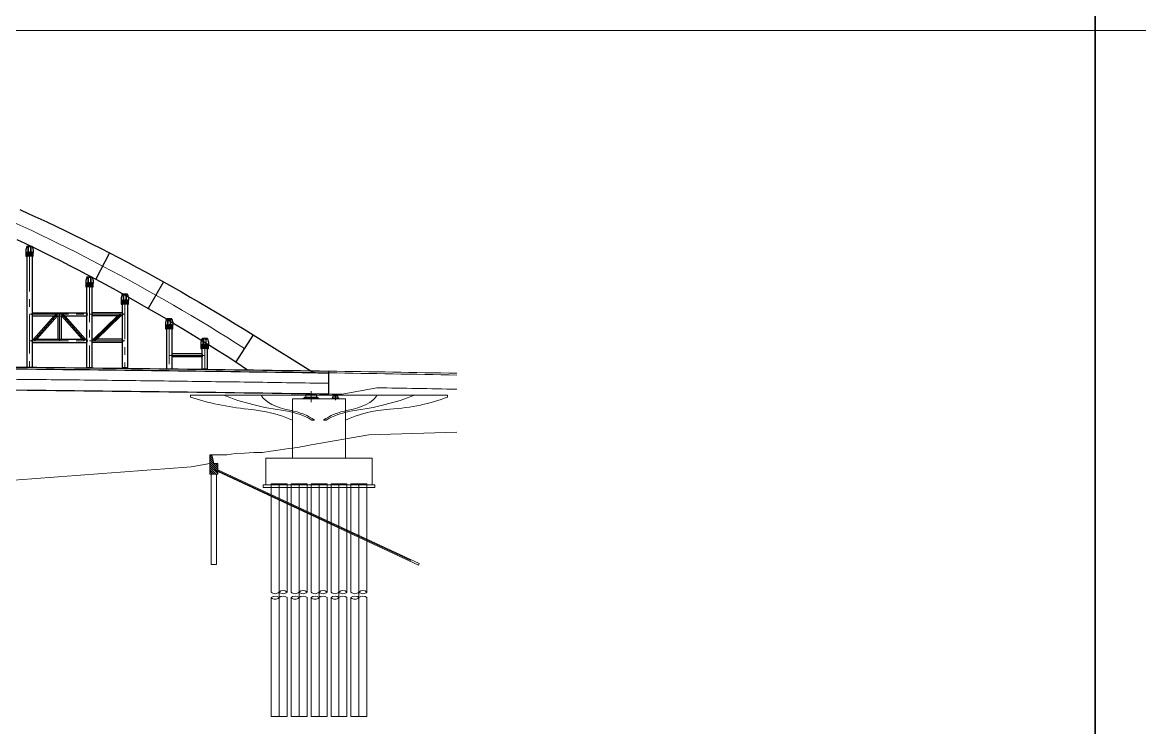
# Model space of a CAD drawing. Extents: x 1767995 to 4174245, y 542814 to 862564.
# Drawn here: x 3572031 to 3698013, y 624021 to 703599 of the extents above; entities that cross this region are included whole.
import ezdxf

# ---------------------------------------------------------------- set-up
doc = ezdxf.new("R2010")
doc.units = 0
doc.header["$LTSCALE"] = 3500
for name, pattern in [('CENTER', [2, 1.25, -0.25, 0.25, -0.25]), ('DASHED', [0.75, 0.5, -0.25]), ('DIVIDE', [1.25, 0.5, -0.25, 0, -0.25, 0, -0.25])]:
    doc.linetypes.add(name, pattern=pattern)
doc.layers.get('Defpoints').update_dxf_attribs({"color": 8})
for name, color, linetype, lineweight in [('1粗实线', 1, 'Continuous', 30), ('3中心线', 6, 'CENTER', 18), ('4虚线', 2, 'DASHED', 18), ('5文本', 7, 'Continuous', 15), ('6标注线', 7, 'Continuous', 13), ('7边界线', 75, 'DIVIDE', 13), ('文字', 7, 'Continuous', 15), ('标注', 3, 'Continuous', 18), ('桥 构造粗实', 1, 'Continuous', 30), ('细实线', 7, 'Continuous', 15)]:
    doc.layers.add(name, color=color, linetype=linetype, lineweight=lineweight)

# ---------------------------------------------------------------- blocks, each defined once
blk = doc.blocks.new('gdfgdfg')
at = {"layer": '细实线'}
h = blk.add_hatch(dxfattribs=at)
h.set_pattern_fill('ANSI31', color=256, scale=0.05, style=0)
h.set_pattern_definition([(135, (360864.5, 28418.14), (112.253, 112.253), [])])
h.paths.add_polyline_path([(360864, 29668), (361114, 29668), (361314, 28818), (361764, 28818), (361764, 27998), (360864, 28418)])
h.paths.add_polyline_path([(360864, 28418), (361764, 27998), (361764, 27618), (360864, 27618)])
for p, q in [((371677, 36289), (371677, 36555)), ((371677, 36289), (371677, 36555)), ((371677, 36289), (371677, 36555)), ((371677, 36289), (371677, 36555)), ((371677, 36289), (371677, 36555)), ((371677, 36289), (371677, 36555)), ((371677, 36289), (371677, 36555)), ((371677, 36289), (371677, 36555)), ((371677, 36555), (372886, 36555)), ((372282, 36979), (372282, 35745)), ((372886, 36289), (372886, 36555)), ((372886, 36289), (372886, 36555)), ((372886, 36289), (372886, 36555)), ((372886, 36289), (372886, 36555)), ((372886, 36289), (372886, 36555)), ((372886, 36289), (372886, 36555)), ((375781, 36631), (379681, 37348)), ((387682, 36507), (358681, 36507)), ((358681, 36507), (358681, 36307)), ((370181, 36086), (376181, 36086)), ((370181, 36086), (370181, 33698)), ((371406, 36198), (373156, 36198)), ((371406, 36198), (373156, 36198)), ((371406, 36198), (373156, 36198)), ((371406, 36198), (373156, 36198)), ((371406, 36198), (371406, 36086)), ((371531, 36289), (373032, 36289)), ((371531, 36289), (373032, 36289)), ((371531, 36289), (373032, 36289)), ((371531, 36289), (373032, 36289)), ((371531, 36289), (371531, 36198)), ((371531, 36198), (373032, 36198)), ((371531, 36198), (373032, 36198)), ((371531, 36198), (373032, 36198)), ((371531, 36198), (373032, 36198)), ((372282, 36506), (372282, 36086)), ((373032, 36198), (373032, 36289)), ((373032, 36198), (373032, 36289)), ((373032, 36198), (373032, 36289)), ((373032, 36198), (373032, 36289)), ((373156, 36086), (373156, 36198)), ((373156, 36086), (373156, 36198)), ((373156, 36086), (373156, 36198)), ((373156, 36086), (373156, 36198)), ((374645, 36228), (375418, 36228)), ((374645, 36228), (375418, 36228)), ((374645, 36228), (375418, 36228)), ((374645, 36228), (375418, 36228)), ((374645, 36228), (374645, 36086)), ((374645, 36086), (375418, 36086)), ((374645, 36086), (375418, 36086)), ((374645, 36086), (375418, 36086)), ((374645, 36086), (375418, 36086)), ((374750, 36396), (375313, 36396)), ((374750, 36396), (374750, 36228)), ((375031, 36507), (375031, 35942)), ((375313, 36228), (375313, 36396)), ((375313, 36228), (375313, 36396)), ((375313, 36228), (375313, 36396)), ((375313, 36228), (375313, 36396)), ((375313, 36228), (375313, 36396)), ((375313, 36228), (375313, 36396)), ((375418, 36228), (375418, 36086)), ((376181, 33698), (376181, 36086)), ((387682, 36507), (387682, 36307)), ((370181, 29418), (370181, 33698)), ((372681, 33698), (372381, 33698)), ((373681, 33698), (373981, 33698)), ((376181, 29418), (376181, 33698)), ((372282, 30921), (378782, 32036)), ((378782, 32036), (388735, 32354)), ((367759, 30192), (368782, 30365)), ((368782, 30365), (369790, 30490)), ((369790, 30490), (370768, 30618)), ((370768, 30618), (371735, 30785)), ((371735, 30785), (372282, 30921)), ((360864, 28818), (360864, 29768)), ((360864, 29768), (361782, 29768)), ((360864, 29668), (361114, 29668)), ((360864, 29668), (360864, 27618)), ((361314, 28818), (361114, 29668)), ((361782, 29768), (362782, 29768)), ((362782, 29768), (363775, 29930)), ((363775, 29930), (364771, 29976)), ((364771, 29976), (365828, 30031)), ((365828, 30031), (366804, 30068)), ((366804, 30068), (367759, 30192)), ((367182, 29418), (379182, 29418)), ((367182, 26418), (367182, 29418)), ((367182, 29418), (379182, 29418)), ((367182, 26418), (367182, 29418)), ((369932, 29418), (376432, 29418)), ((369932, 29418), (376432, 29418)), ((379182, 26418), (379182, 29418)), ((348782, 27690), (349782, 27762)), ((349782, 27762), (350782, 27835)), ((350782, 27835), (351782, 27908)), ((351782, 27908), (352782, 27980)), ((352782, 27980), (353782, 28053)), ((353782, 28053), (354782, 28126)), ((354782, 28126), (355782, 28199)), ((355782, 28199), (356782, 28271)), ((356782, 28271), (357782, 28344)), ((357782, 28344), (358782, 28417)), ((358782, 28417), (360864, 28818)), ((361764, 28818), (361314, 28818)), ((361764, 27618), (361764, 28818)), ((361764, 28109), (384464, 17524)), ((361764, 27998), (383516, 17856)), ((361764, 27888), (384380, 17342)), ((338782, 26929), (339782, 27001)), ((339782, 27001), (340782, 27080)), ((340782, 27080), (341782, 27159)), ((341782, 27159), (342782, 27238)), ((342782, 27238), (343782, 27317)), ((343782, 27317), (344782, 27395)), ((344782, 27395), (345782, 27472)), ((345782, 27472), (346782, 27544)), ((346782, 27544), (347782, 27617)), ((347782, 27617), (348782, 27690)), ((360864, 27618), (361764, 27618)), ((361014, 27618), (361014, 17418)), ((361614, 27618), (361614, 17418)), ((369582, 26518), (367782, 26518)), ((367782, 26118), (367782, 26518)), ((369582, 26518), (367782, 26518)), ((367782, 26118), (367782, 26518)), ((368682, 274), (368682, 26518)), ((369582, 26118), (369582, 26518)), ((369582, 26118), (369582, 26518)), ((371832, 26518), (370032, 26518)), ((370032, 26118), (370032, 26518)), ((371832, 26518), (370032, 26518)), ((370032, 26118), (370032, 26518)), ((370932, 274), (370932, 26518)), ((371832, 26118), (371832, 26518)), ((371832, 26118), (371832, 26518)), ((374082, 26518), (372282, 26518)), ((372282, 26118), (372282, 26518)), ((374082, 26518), (372282, 26518)), ((372282, 26118), (372282, 26518)), ((373182, 274), (373182, 26518)), ((374082, 26118), (374082, 26518)), ((374082, 26118), (374082, 26518)), ((376332, 26518), (374532, 26518)), ((374532, 26118), (374532, 26518)), ((376332, 26518), (374532, 26518)), ((374532, 26118), (374532, 26518)), ((375432, 274), (375432, 26518)), ((376332, 26118), (376332, 26518)), ((376332, 26118), (376332, 26518)), ((378582, 26518), (376782, 26518)), ((376782, 26118), (376782, 26518)), ((378582, 26518), (376782, 26518)), ((376782, 26118), (376782, 26518)), ((377682, 274), (377682, 26518)), ((378582, 26118), (378582, 26518)), ((378582, 26118), (378582, 26518)), ((366882, 26418), (379482, 26418)), ((366882, 26418), (366882, 26118)), ((366882, 26418), (379482, 26418)), ((366882, 26418), (366882, 26118)), ((366882, 26118), (379482, 26118)), ((366882, 26118), (379482, 26118)), ((367782, 26118), (367782, 14305)), ((367782, 26118), (367782, 14305)), ((369582, 26118), (369582, 14305)), ((369582, 26118), (369582, 14305)), ((370032, 26118), (370032, 14305)), ((370032, 26118), (370032, 14305)), ((371832, 26118), (371832, 14305)), ((371832, 26118), (371832, 14305)), ((372282, 26118), (372282, 14305)), ((372282, 26118), (372282, 14305)), ((374082, 26118), (374082, 14305)), ((374082, 26118), (374082, 14305)), ((374532, 26118), (374532, 14305)), ((374532, 26118), (374532, 14305)), ((376332, 26118), (376332, 14305)), ((376332, 26118), (376332, 14305)), ((376782, 26118), (376782, 14305)), ((376782, 26118), (376782, 14305)), ((378582, 26118), (378582, 14305)), ((378582, 26118), (378582, 14305)), ((379482, 26118), (379482, 26418)), ((361614, 17418), (361014, 17418)), ((384464, 17524), (384380, 17342)), ((367782, 13672), (367782, 274)), ((367782, 13672), (367782, 274)), ((369582, 13672), (369582, 274)), ((369582, 13672), (369582, 274)), ((370032, 13672), (370032, 274)), ((370032, 13672), (370032, 274)), ((371832, 13672), (371832, 274)), ((371832, 13672), (371832, 274)), ((372282, 13672), (372282, 274)), ((372282, 13672), (372282, 274)), ((374082, 13672), (374082, 274)), ((374082, 13672), (374082, 274)), ((374532, 13672), (374532, 274)), ((374532, 13672), (374532, 274)), ((376332, 13672), (376332, 274)), ((376332, 13672), (376332, 274)), ((376782, 13672), (376782, 274)), ((376782, 13672), (376782, 274)), ((378582, 13672), (378582, 274)), ((378582, 13672), (378582, 274)), ((369582, 274), (367782, 274)), ((369582, 274), (367782, 274)), ((371832, 274), (370032, 274)), ((371832, 274), (370032, 274)), ((374082, 274), (372282, 274)), ((374082, 274), (372282, 274)), ((376332, 274), (374532, 274)), ((376332, 274), (374532, 274)), ((378582, 274), (376782, 274)), ((378582, 274), (376782, 274))]:
    blk.add_line(p, q, dxfattribs=at)
for centre, radius, start, end in [((280310, -5960029), 6000000, 88.9645624, 89.1026041), ((280310, -5960229), 6000000, 88.9645624, 89.1026041), ((280310, -5962609), 6000000, 89.0882783, 89.1026041), ((280310, -5961829), 6000000, 88.9645624, 89.0510312), ((368232, 14755), 636, 225, 315), ((368232, 13222), 636, 45, 135), ((369132, 13855), 636, 45, 135), ((369132, 14755), 636, 225, 315), ((369132, 13222), 636, 45, 135), ((370482, 14755), 636, 225, 315), ((370482, 13222), 636, 45, 135), ((371382, 13855), 636, 45, 135), ((371382, 14755), 636, 225, 315), ((371382, 13222), 636, 45, 135), ((372732, 14755), 636, 225, 315), ((372732, 13222), 636, 45, 135), ((373632, 13855), 636, 45, 135), ((373632, 14755), 636, 225, 315), ((373632, 13222), 636, 45, 135), ((374982, 14755), 636, 225, 315), ((374982, 13222), 636, 45, 135), ((375882, 13855), 636, 45, 135), ((375882, 14755), 636, 225, 315), ((375882, 13222), 636, 45, 135), ((377232, 14755), 636, 225, 315), ((377232, 13222), 636, 45, 135), ((378132, 13855), 636, 45, 135), ((378132, 14755), 636, 225, 315), ((378132, 13222), 636, 45, 135), ((368232, 14122), 636, 225, 315), ((370482, 14122), 636, 225, 315), ((372732, 14122), 636, 225, 315), ((374982, 14122), 636, 225, 315), ((377232, 14122), 636, 225, 315)]:
    blk.add_arc(centre, radius, start, end, dxfattribs=at)
at = {"layer": '细实线', "extrusion": (0, 0, -1)}
for centre, major_axis, start_param, end_param in [((368545, 43534), (17500, 0), 1.7642209, 2.1695934), ((374138, 43802), (18704, 0), 1.8265835, 2.2468411), ((371528, 37240), (-5100, 0), -1.2471142, -0.2916899), ((374835, 37240), (5100, 0), 0.2916899, 1.2471142), ((372225, 43802), (18704, 0), 0.8947516, 1.3150091), ((379603, 41399), (13000, 0), 0.9002719, 1.4490991), ((363155, 29796), (10500, 0), -1.3765959, -0.8377016), ((367324, 31713), (-6429, 0), 1.900542, 2.4760961), ((367623, 31996), (-6096, 0), 1.9545984, 2.5494192), ((378740, 31996), (6096, 0), 3.7337661, 4.3285869), ((379039, 31713), (-6429, 0), 0.6654966, 1.2410507), ((382507, 30497), (-9000, 0), 0.7913614, 1.4229361)]:
    blk.add_ellipse(centre, major_axis=major_axis, ratio=0.5, start_param=start_param, end_param=end_param, dxfattribs=at)
blk = doc.blocks.new('werwerer')
at = {"layer": '1粗实线', "elevation": 0}
for points in [[(193795, 41794, 0.4643159), (193777, 41816), (193651, 41816), (193531, 41444), (193531, 41144), (193651, 41144), (193651, 41164), (193777, 41164, 0.4643159), (193795, 41186)], [(193951, 41144), (193651, 41144), (193651, 41164), (193777, 41164, 0.4142136), (193795, 41182), (193795, 41798, 0.4142136), (193777, 41816), (193651, 41816), (193651, 41836), (193951, 41836), (193951, 41816), (193826, 41816, 0.4142136), (193808, 41798), (193808, 41182, 0.4142136), (193826, 41164), (193951, 41164)], [(193951, 41144), (194251, 41144), (194251, 41164), (194126, 41164, -0.4142136), (194108, 41182), (194108, 41798, -0.4142136), (194126, 41816), (194251, 41816), (194251, 41836), (193951, 41836), (193951, 41816), (194077, 41816, -0.4142136), (194095, 41798), (194095, 41182, -0.4142136), (194077, 41164), (193951, 41164)], [(194108, 41794, -0.4643159), (194126, 41816), (194251, 41816), (194371, 41444), (194371, 41144), (194251, 41144), (194251, 41164), (194126, 41164, -0.4643159), (194108, 41186)]]:
    blk.add_lwpolyline(points, format="xyb", close=True, dxfattribs=at)
blk.add_lwpolyline([(193701, 41846), (194201, 41846), (194201, 41836), (193701, 41836)], close=True, dxfattribs=at)
blk = doc.blocks.new('tertert')
at = {"layer": '1粗实线'}
for p, q in [((203266, 43306, 0), (206636, 43306, 0)), ((203266, 42955, 0), (206636, 42955, 0)), ((203401, 42955, 0), (206112, 40306, 0)), ((203791, 42955, 0), (206502, 40306, 0)), ((203266, 40306, 0), (206636, 40306, 0)), ((203266, 39955, 0), (206636, 39955, 0))]:
    blk.add_line(p, q, dxfattribs=at)
at = {"layer": '1粗实线', "elevation": 0}
for points in [[(203266, 43306), (203266, 43306), (203266, 43305), (203266, 43305), (203265, 43304), (203265, 43303), (203264, 43301), (203263, 43299), (203262, 43297), (203261, 43295), (203260, 43293), (203259, 43290), (203257, 43287), (203256, 43284), (203255, 43280), (203253, 43276), (203251, 43272), (203250, 43268), (203248, 43264), (203246, 43259), (203244, 43255), (203243, 43250), (203241, 43244), (203239, 43239), (203237, 43234), (203236, 43228), (203234, 43222), (203232, 43216), (203231, 43210), (203229, 43204), (203228, 43198), (203227, 43191), (203225, 43185), (203224, 43178), (203223, 43171), (203223, 43165), (203222, 43158), (203221, 43151), (203221, 43144), (203221, 43137), (203221, 43130), (203221, 43124), (203221, 43117), (203221, 43110), (203222, 43103), (203223, 43096), (203223, 43089), (203224, 43083), (203225, 43076), (203227, 43070), (203228, 43063), (203229, 43057), (203231, 43051), (203232, 43045), (203234, 43039), (203236, 43033), (203237, 43027), (203239, 43022), (203241, 43016), (203243, 43011), (203244, 43006), (203246, 43002), (203248, 42997), (203250, 42993), (203251, 42988), (203253, 42984), (203255, 42981), (203256, 42977), (203257, 42974), (203259, 42971), (203260, 42968), (203261, 42966), (203262, 42964), (203263, 42962), (203264, 42960), (203265, 42958), (203265, 42957), (203266, 42956), (203266, 42955), (203266, 42955), (203266, 42955)], [(206636, 43306), (206636, 43306), (206637, 43305), (206637, 43305), (206637, 43304), (206638, 43303), (206639, 43301), (206640, 43299), (206641, 43297), (206642, 43295), (206643, 43293), (206644, 43290), (206645, 43287), (206647, 43284), (206648, 43280), (206650, 43276), (206652, 43272), (206653, 43268), (206655, 43264), (206657, 43259), (206658, 43255), (206660, 43250), (206662, 43244), (206664, 43239), (206666, 43234), (206667, 43228), (206669, 43222), (206671, 43216), (206672, 43210), (206674, 43204), (206675, 43198), (206676, 43191), (206677, 43185), (206679, 43178), (206679, 43171), (206680, 43165), (206681, 43158), (206681, 43151), (206682, 43144), (206682, 43137), (206682, 43130), (206682, 43124), (206682, 43117), (206681, 43110), (206681, 43103), (206680, 43096), (206679, 43089), (206679, 43083), (206677, 43076), (206676, 43070), (206675, 43063), (206674, 43057), (206672, 43051), (206671, 43045), (206669, 43039), (206667, 43033), (206666, 43027), (206664, 43022), (206662, 43016), (206660, 43011), (206658, 43006), (206657, 43002), (206655, 42997), (206653, 42993), (206652, 42988), (206650, 42984), (206648, 42981), (206647, 42977), (206645, 42974), (206644, 42971), (206643, 42968), (206642, 42966), (206641, 42964), (206640, 42962), (206639, 42960), (206638, 42958), (206637, 42957), (206637, 42956), (206637, 42955), (206636, 42955), (206636, 42955)], [(203266, 40306), (203266, 40306), (203266, 40305), (203266, 40305), (203265, 40304), (203265, 40303), (203264, 40301), (203263, 40299), (203262, 40297), (203261, 40295), (203260, 40293), (203259, 40290), (203257, 40287), (203256, 40284), (203255, 40280), (203253, 40276), (203251, 40272), (203250, 40268), (203248, 40264), (203246, 40259), (203244, 40255), (203243, 40250), (203241, 40244), (203239, 40239), (203237, 40234), (203236, 40228), (203234, 40222), (203232, 40216), (203231, 40210), (203229, 40204), (203228, 40198), (203227, 40191), (203225, 40185), (203224, 40178), (203223, 40171), (203223, 40165), (203222, 40158), (203221, 40151), (203221, 40144), (203221, 40137), (203221, 40130), (203221, 40124), (203221, 40117), (203221, 40110), (203222, 40103), (203223, 40096), (203223, 40089), (203224, 40083), (203225, 40076), (203227, 40070), (203228, 40063), (203229, 40057), (203231, 40051), (203232, 40045), (203234, 40039), (203236, 40033), (203237, 40027), (203239, 40022), (203241, 40016), (203243, 40011), (203244, 40006), (203246, 40002), (203248, 39997), (203250, 39993), (203251, 39988), (203253, 39984), (203255, 39981), (203256, 39977), (203257, 39974), (203259, 39971), (203260, 39968), (203261, 39966), (203262, 39964), (203263, 39962), (203264, 39960), (203265, 39958), (203265, 39957), (203266, 39956), (203266, 39955), (203266, 39955), (203266, 39955)], [(206636, 40306), (206636, 40306), (206637, 40305), (206637, 40305), (206637, 40304), (206638, 40303), (206639, 40301), (206640, 40299), (206641, 40297), (206642, 40295), (206643, 40293), (206644, 40290), (206645, 40287), (206647, 40284), (206648, 40280), (206650, 40276), (206652, 40272), (206653, 40268), (206655, 40264), (206657, 40259), (206658, 40255), (206660, 40250), (206662, 40244), (206664, 40239), (206666, 40234), (206667, 40228), (206669, 40222), (206671, 40216), (206672, 40210), (206674, 40204), (206675, 40198), (206676, 40191), (206677, 40185), (206679, 40178), (206679, 40171), (206680, 40165), (206681, 40158), (206681, 40151), (206682, 40144), (206682, 40137), (206682, 40130), (206682, 40124), (206682, 40117), (206681, 40110), (206681, 40103), (206680, 40096), (206679, 40089), (206679, 40083), (206677, 40076), (206676, 40070), (206675, 40063), (206674, 40057), (206672, 40051), (206671, 40045), (206669, 40039), (206667, 40033), (206666, 40027), (206664, 40022), (206662, 40016), (206660, 40011), (206658, 40006), (206657, 40002), (206655, 39997), (206653, 39993), (206652, 39988), (206650, 39984), (206648, 39981), (206647, 39977), (206645, 39974), (206644, 39971), (206643, 39968), (206642, 39966), (206641, 39964), (206640, 39962), (206639, 39960), (206638, 39958), (206637, 39957), (206637, 39956), (206637, 39955), (206636, 39955), (206636, 39955)]]:
    blk.add_lwpolyline(points, dxfattribs=at)
at = {"layer": '1粗实线'}
for points in [[(203791, 42955), (203791, 42955), (203790, 42955), (203789, 42956), (203788, 42956), (203785, 42957), (203783, 42958), (203780, 42959), (203776, 42960), (203773, 42961), (203768, 42963), (203764, 42964), (203758, 42966), (203753, 42968), (203747, 42970), (203741, 42972), (203734, 42974), (203727, 42977), (203720, 42979), (203712, 42981), (203705, 42984), (203696, 42986), (203688, 42989), (203680, 42991), (203671, 42994), (203662, 42997), (203653, 42999), (203644, 43002), (203635, 43004), (203625, 43006), (203616, 43008), (203607, 43010), (203598, 43012), (203589, 43014), (203580, 43016), (203571, 43017), (203562, 43018), (203553, 43019), (203545, 43020), (203537, 43020), (203529, 43020), (203522, 43020), (203515, 43020), (203508, 43019), (203501, 43018), (203494, 43017), (203488, 43016), (203482, 43014), (203477, 43012), (203472, 43010), (203467, 43008), (203462, 43006), (203457, 43004), (203453, 43002), (203449, 42999), (203445, 42997), (203441, 42994), (203438, 42991), (203434, 42989), (203431, 42986), (203428, 42984), (203426, 42981), (203423, 42979), (203420, 42977), (203418, 42974), (203416, 42972), (203414, 42970), (203412, 42968), (203410, 42966), (203409, 42964), (203407, 42963), (203406, 42961), (203405, 42960), (203404, 42959), (203403, 42958), (203402, 42957), (203402, 42956), (203401, 42956), (203401, 42955), (203401, 42955), (203401, 42955)], [(206112, 40306), (206112, 40306), (206112, 40306), (206114, 40305), (206115, 40305), (206117, 40304), (206120, 40303), (206123, 40302), (206126, 40301), (206130, 40299), (206135, 40298), (206139, 40296), (206144, 40295), (206150, 40293), (206156, 40291), (206162, 40289), (206169, 40287), (206176, 40284), (206183, 40282), (206190, 40279), (206198, 40277), (206206, 40274), (206215, 40272), (206223, 40269), (206232, 40267), (206241, 40264), (206250, 40262), (206259, 40259), (206268, 40257), (206278, 40255), (206287, 40252), (206296, 40250), (206305, 40249), (206314, 40247), (206323, 40245), (206332, 40244), (206341, 40243), (206349, 40242), (206358, 40241), (206366, 40241), (206374, 40241), (206381, 40241), (206388, 40241), (206395, 40242), (206402, 40243), (206408, 40244), (206415, 40245), (206420, 40247), (206426, 40249), (206431, 40250), (206436, 40252), (206441, 40255), (206446, 40257), (206450, 40259), (206454, 40262), (206458, 40264), (206462, 40267), (206465, 40269), (206468, 40272), (206472, 40274), (206475, 40277), (206477, 40279), (206480, 40282), (206482, 40284), (206485, 40287), (206487, 40289), (206489, 40291), (206491, 40293), (206492, 40295), (206494, 40296), (206495, 40298), (206497, 40299), (206498, 40301), (206499, 40302), (206500, 40303), (206500, 40304), (206501, 40305), (206502, 40305), (206502, 40306), (206502, 40306), (206502, 40306)]]:
    blk.add_lwpolyline(points, dxfattribs=at)
at = {"layer": '3中心线'}
for p, q in [((202951, 43130, 0), (206951, 43130, 0)), ((203416, 43130, 0), (206486, 40130, 0)), ((202951, 40130, 0), (206951, 40130, 0))]:
    blk.add_line(p, q, dxfattribs=at)
blk = doc.blocks.new('ertretert')
at = {"layer": '1粗实线'}
for p, q in [((213386, 43306, 0), (207266, 43306, 0)), ((213386, 42955, 0), (207266, 42955, 0)), ((209738, 42955, 0), (207390, 40306, 0)), ((210103, 42955, 0), (207754, 40306, 0)), ((210151, 42955, 0), (210151, 40306, 0)), ((210502, 42955, 0), (210502, 40306, 0)), ((210550, 42955, 0), (212898, 40306, 0)), ((210914, 42955, 0), (213263, 40306, 0)), ((213386, 40306, 0), (207266, 40306, 0)), ((213386, 39955, 0), (207266, 39955, 0))]:
    blk.add_line(p, q, dxfattribs=at)
at = {"layer": '1粗实线', "elevation": 0}
for points in [[(207266, 43306), (207266, 43306), (207266, 43305), (207266, 43305), (207265, 43304), (207265, 43303), (207264, 43301), (207263, 43299), (207262, 43297), (207261, 43295), (207260, 43293), (207259, 43290), (207257, 43287), (207256, 43284), (207255, 43280), (207253, 43276), (207251, 43272), (207250, 43268), (207248, 43264), (207246, 43259), (207244, 43255), (207243, 43250), (207241, 43244), (207239, 43239), (207237, 43234), (207236, 43228), (207234, 43222), (207232, 43216), (207231, 43210), (207229, 43204), (207228, 43198), (207227, 43191), (207225, 43185), (207224, 43178), (207223, 43171), (207223, 43165), (207222, 43158), (207221, 43151), (207221, 43144), (207221, 43137), (207221, 43130), (207221, 43124), (207221, 43117), (207221, 43110), (207222, 43103), (207223, 43096), (207223, 43089), (207224, 43083), (207225, 43076), (207227, 43070), (207228, 43063), (207229, 43057), (207231, 43051), (207232, 43045), (207234, 43039), (207236, 43033), (207237, 43027), (207239, 43022), (207241, 43016), (207243, 43011), (207244, 43006), (207246, 43002), (207248, 42997), (207250, 42993), (207251, 42988), (207253, 42984), (207255, 42981), (207256, 42977), (207257, 42974), (207259, 42971), (207260, 42968), (207261, 42966), (207262, 42964), (207263, 42962), (207264, 42960), (207265, 42958), (207265, 42957), (207266, 42956), (207266, 42955), (207266, 42955), (207266, 42955)], [(213386, 43306), (213386, 43306), (213387, 43305), (213387, 43305), (213387, 43304), (213388, 43303), (213389, 43301), (213390, 43299), (213391, 43297), (213392, 43295), (213393, 43293), (213394, 43290), (213395, 43287), (213397, 43284), (213398, 43280), (213400, 43276), (213402, 43272), (213403, 43268), (213405, 43264), (213407, 43259), (213408, 43255), (213410, 43250), (213412, 43244), (213414, 43239), (213416, 43234), (213417, 43228), (213419, 43222), (213421, 43216), (213422, 43210), (213424, 43204), (213425, 43198), (213426, 43191), (213427, 43185), (213429, 43178), (213429, 43171), (213430, 43165), (213431, 43158), (213431, 43151), (213432, 43144), (213432, 43137), (213432, 43130), (213432, 43124), (213432, 43117), (213431, 43110), (213431, 43103), (213430, 43096), (213429, 43089), (213429, 43083), (213427, 43076), (213426, 43070), (213425, 43063), (213424, 43057), (213422, 43051), (213421, 43045), (213419, 43039), (213417, 43033), (213416, 43027), (213414, 43022), (213412, 43016), (213410, 43011), (213408, 43006), (213407, 43002), (213405, 42997), (213403, 42993), (213402, 42988), (213400, 42984), (213398, 42981), (213397, 42977), (213395, 42974), (213394, 42971), (213393, 42968), (213392, 42966), (213391, 42964), (213390, 42962), (213389, 42960), (213388, 42958), (213387, 42957), (213387, 42956), (213387, 42955), (213386, 42955), (213386, 42955)], [(207266, 40306), (207266, 40306), (207266, 40305), (207266, 40305), (207265, 40304), (207265, 40303), (207264, 40301), (207263, 40299), (207262, 40297), (207261, 40295), (207260, 40293), (207259, 40290), (207257, 40287), (207256, 40284), (207255, 40280), (207253, 40276), (207251, 40272), (207250, 40268), (207248, 40264), (207246, 40259), (207244, 40255), (207243, 40250), (207241, 40244), (207239, 40239), (207237, 40234), (207236, 40228), (207234, 40222), (207232, 40216), (207231, 40210), (207229, 40204), (207228, 40198), (207227, 40191), (207225, 40185), (207224, 40178), (207223, 40171), (207223, 40165), (207222, 40158), (207221, 40151), (207221, 40144), (207221, 40137), (207221, 40130), (207221, 40124), (207221, 40117), (207221, 40110), (207222, 40103), (207223, 40096), (207223, 40089), (207224, 40083), (207225, 40076), (207227, 40070), (207228, 40063), (207229, 40057), (207231, 40051), (207232, 40045), (207234, 40039), (207236, 40033), (207237, 40027), (207239, 40022), (207241, 40016), (207243, 40011), (207244, 40006), (207246, 40002), (207248, 39997), (207250, 39993), (207251, 39988), (207253, 39984), (207255, 39981), (207256, 39977), (207257, 39974), (207259, 39971), (207260, 39968), (207261, 39966), (207262, 39964), (207263, 39962), (207264, 39960), (207265, 39958), (207265, 39957), (207266, 39956), (207266, 39955), (207266, 39955), (207266, 39955)], [(213386, 40306), (213386, 40306), (213387, 40305), (213387, 40305), (213387, 40304), (213388, 40303), (213389, 40301), (213390, 40299), (213391, 40297), (213392, 40295), (213393, 40293), (213394, 40290), (213395, 40287), (213397, 40284), (213398, 40280), (213400, 40276), (213402, 40272), (213403, 40268), (213405, 40264), (213407, 40259), (213408, 40255), (213410, 40250), (213412, 40244), (213414, 40239), (213416, 40234), (213417, 40228), (213419, 40222), (213421, 40216), (213422, 40210), (213424, 40204), (213425, 40198), (213426, 40191), (213427, 40185), (213429, 40178), (213429, 40171), (213430, 40165), (213431, 40158), (213431, 40151), (213432, 40144), (213432, 40137), (213432, 40130), (213432, 40124), (213432, 40117), (213431, 40110), (213431, 40103), (213430, 40096), (213429, 40089), (213429, 40083), (213427, 40076), (213426, 40070), (213425, 40063), (213424, 40057), (213422, 40051), (213421, 40045), (213419, 40039), (213417, 40033), (213416, 40027), (213414, 40022), (213412, 40016), (213410, 40011), (213408, 40006), (213407, 40002), (213405, 39997), (213403, 39993), (213402, 39988), (213400, 39984), (213398, 39981), (213397, 39977), (213395, 39974), (213394, 39971), (213393, 39968), (213392, 39966), (213391, 39964), (213390, 39962), (213389, 39960), (213388, 39958), (213387, 39957), (213387, 39956), (213387, 39955), (213386, 39955), (213386, 39955)]]:
    blk.add_lwpolyline(points, dxfattribs=at)
at = {"layer": '1粗实线'}
for points in [[(209738, 42955), (209739, 42955), (209739, 42955), (209740, 42956), (209742, 42956), (209744, 42957), (209746, 42958), (209749, 42959), (209752, 42960), (209755, 42961), (209759, 42963), (209764, 42964), (209768, 42966), (209773, 42968), (209779, 42970), (209784, 42972), (209790, 42974), (209797, 42977), (209803, 42979), (209810, 42981), (209817, 42984), (209825, 42986), (209832, 42989), (209840, 42991), (209848, 42994), (209856, 42997), (209865, 42999), (209873, 43002), (209881, 43004), (209890, 43006), (209898, 43008), (209907, 43010), (209915, 43012), (209924, 43014), (209932, 43016), (209940, 43017), (209948, 43018), (209956, 43019), (209964, 43020), (209971, 43020), (209979, 43020), (209986, 43020), (209992, 43020), (209999, 43019), (210005, 43018), (210011, 43017), (210017, 43016), (210023, 43014), (210028, 43012), (210033, 43010), (210038, 43008), (210043, 43006), (210047, 43004), (210051, 43002), (210055, 42999), (210059, 42997), (210063, 42994), (210066, 42991), (210069, 42989), (210073, 42986), (210075, 42984), (210078, 42981), (210081, 42979), (210083, 42977), (210086, 42974), (210088, 42972), (210090, 42970), (210092, 42968), (210093, 42966), (210095, 42964), (210096, 42963), (210098, 42961), (210099, 42960), (210100, 42959), (210101, 42958), (210102, 42957), (210102, 42956), (210103, 42956), (210103, 42955), (210103, 42955), (210103, 42955)], [(210550, 42955), (210550, 42955), (210550, 42955), (210550, 42956), (210551, 42956), (210551, 42957), (210552, 42958), (210553, 42959), (210554, 42960), (210555, 42961), (210556, 42963), (210558, 42964), (210559, 42966), (210561, 42968), (210563, 42970), (210565, 42972), (210567, 42974), (210570, 42977), (210572, 42979), (210575, 42981), (210577, 42984), (210580, 42986), (210583, 42989), (210587, 42991), (210590, 42994), (210594, 42997), (210598, 42999), (210602, 43002), (210606, 43004), (210610, 43006), (210615, 43008), (210620, 43010), (210625, 43012), (210630, 43014), (210636, 43016), (210641, 43017), (210648, 43018), (210654, 43019), (210660, 43020), (210667, 43020), (210674, 43020), (210682, 43020), (210689, 43020), (210697, 43019), (210705, 43018), (210713, 43017), (210721, 43016), (210729, 43014), (210738, 43012), (210746, 43010), (210754, 43008), (210763, 43006), (210771, 43004), (210780, 43002), (210788, 42999), (210796, 42997), (210805, 42994), (210813, 42991), (210820, 42989), (210828, 42986), (210835, 42984), (210843, 42981), (210849, 42979), (210856, 42977), (210862, 42974), (210868, 42972), (210874, 42970), (210880, 42968), (210885, 42966), (210889, 42964), (210894, 42963), (210897, 42961), (210901, 42960), (210904, 42959), (210907, 42958), (210909, 42957), (210911, 42956), (210913, 42956), (210914, 42955), (210914, 42955), (210914, 42955)], [(207390, 40306), (207390, 40306), (207390, 40306), (207390, 40305), (207391, 40305), (207391, 40304), (207392, 40303), (207393, 40302), (207394, 40301), (207395, 40299), (207396, 40298), (207398, 40296), (207399, 40295), (207401, 40293), (207403, 40291), (207405, 40289), (207407, 40287), (207410, 40284), (207412, 40282), (207415, 40279), (207417, 40277), (207420, 40274), (207423, 40272), (207427, 40269), (207430, 40267), (207434, 40264), (207438, 40262), (207442, 40259), (207446, 40257), (207450, 40255), (207455, 40252), (207460, 40250), (207465, 40249), (207470, 40247), (207476, 40245), (207481, 40244), (207488, 40243), (207494, 40242), (207500, 40241), (207507, 40241), (207514, 40241), (207522, 40241), (207529, 40241), (207537, 40242), (207545, 40243), (207553, 40244), (207561, 40245), (207569, 40247), (207578, 40249), (207586, 40250), (207594, 40252), (207603, 40255), (207611, 40257), (207620, 40259), (207628, 40262), (207636, 40264), (207645, 40267), (207653, 40269), (207660, 40272), (207668, 40274), (207675, 40277), (207683, 40279), (207689, 40282), (207696, 40284), (207702, 40287), (207708, 40289), (207714, 40291), (207720, 40293), (207725, 40295), (207729, 40296), (207734, 40298), (207737, 40299), (207741, 40301), (207744, 40302), (207747, 40303), (207749, 40304), (207751, 40305), (207753, 40305), (207754, 40306), (207754, 40306), (207754, 40306)], [(212898, 40306), (212899, 40306), (212899, 40306), (212900, 40305), (212902, 40305), (212904, 40304), (212906, 40303), (212909, 40302), (212912, 40301), (212915, 40299), (212919, 40298), (212924, 40296), (212928, 40295), (212933, 40293), (212939, 40291), (212944, 40289), (212950, 40287), (212957, 40284), (212963, 40282), (212970, 40279), (212977, 40277), (212985, 40274), (212992, 40272), (213000, 40269), (213008, 40267), (213016, 40264), (213025, 40262), (213033, 40259), (213041, 40257), (213050, 40255), (213058, 40252), (213067, 40250), (213075, 40249), (213084, 40247), (213092, 40245), (213100, 40244), (213108, 40243), (213116, 40242), (213124, 40241), (213131, 40241), (213139, 40241), (213146, 40241), (213152, 40241), (213159, 40242), (213165, 40243), (213171, 40244), (213177, 40245), (213183, 40247), (213188, 40249), (213193, 40250), (213198, 40252), (213203, 40255), (213207, 40257), (213211, 40259), (213215, 40262), (213219, 40264), (213223, 40267), (213226, 40269), (213229, 40272), (213233, 40274), (213235, 40277), (213238, 40279), (213241, 40282), (213243, 40284), (213246, 40287), (213248, 40289), (213250, 40291), (213252, 40293), (213253, 40295), (213255, 40296), (213256, 40298), (213258, 40299), (213259, 40301), (213260, 40302), (213261, 40303), (213262, 40304), (213262, 40305), (213263, 40305), (213263, 40306), (213263, 40306), (213263, 40306)]]:
    blk.add_lwpolyline(points, dxfattribs=at)
at = {"layer": '3中心线'}
for p, q in [((213701, 43130, 0), (206951, 43130, 0)), ((210076, 43130, 0), (207416, 40130, 0)), ((210326, 43130, 0), (210326, 40130, 0)), ((210576, 43130, 0), (213236, 40130, 0)), ((213701, 40130, 0), (206951, 40130, 0))]:
    blk.add_line(p, q, dxfattribs=at)

msp = doc.modelspace()

# ---------------------------------------------------------------- linework, layer by layer
at = {"layer": '1粗实线', "ltscale": 4}
for p, q in [((3572422.7, 677612.7, 0), (3572422.7, 677632.7, 0)), ((3572422.7, 677632.7, 0), (3573262.7, 677632.7, 0)), ((3573262.7, 677612.7, 0), (3572422.7, 677612.7, 0)), ((3572681.7, 677612.7, 0), (3572703.7, 677612.7, 0)), ((3572681.7, 677212.7, 0), (3572681.7, 677612.7, 0)), ((3572703.7, 677212.7, 0), (3572681.7, 677212.7, 0)), ((3572703.7, 677612.7, 0), (3572703.7, 677212.7, 0)), ((3573003.7, 677612.7, 0), (3572981.7, 677612.7, 0)), ((3572981.7, 677612.7, 0), (3572981.7, 677212.7, 0)), ((3572981.7, 677212.7, 0), (3573003.7, 677212.7, 0)), ((3573003.7, 677212.7, 0), (3573003.7, 677612.7, 0)), ((3573262.7, 677632.7, 0), (3573262.7, 677612.7, 0)), ((3579172.7, 674154.6, 0), (3579172.7, 674174.6, 0)), ((3579172.7, 674174.6, 0), (3580012.7, 674174.6, 0)), ((3580012.7, 674154.6, 0), (3579172.7, 674154.6, 0)), ((3579431.7, 674154.6, 0), (3579453.7, 674154.6, 0)), ((3579431.7, 673754.6, 0), (3579431.7, 674154.6, 0)), ((3579453.7, 674154.6, 0), (3579453.7, 673754.6, 0)), ((3579753.7, 674154.6, 0), (3579731.7, 674154.6, 0)), ((3579731.7, 674154.6, 0), (3579731.7, 673754.6, 0)), ((3579753.7, 673754.6, 0), (3579753.7, 674154.6, 0)), ((3580012.7, 674174.6, 0), (3580012.7, 674154.6, 0)), ((3579453.7, 673754.6, 0), (3579431.7, 673754.6, 0)), ((3579731.7, 673754.6, 0), (3579753.7, 673754.6, 0)), ((3583172.7, 672212.8, -0.1), (3583172.7, 672232.8, -0.1)), ((3583172.7, 672232.8, -0.1), (3584012.7, 672232.8, -0.1)), ((3584012.7, 672212.8, -0.1), (3583172.7, 672212.8, -0.1)), ((3583431.7, 671812.8, -0.1), (3583431.7, 672212.8, -0.1)), ((3583453.7, 672212.8, -0.1), (3583453.7, 671812.8, -0.1)), ((3583753.7, 672212.8, -0.1), (3583731.7, 672212.8, -0.1)), ((3583731.7, 672212.8, -0.1), (3583731.7, 671812.8, -0.1)), ((3583731.7, 671812.8, -0.1), (3583753.7, 671812.8, -0.1)), ((3583753.7, 671812.8, -0.1), (3583753.7, 672212.8, -0.1)), ((3584012.7, 672232.8, -0.1), (3584012.7, 672212.8, -0.1)), ((3588172.4, 669426, 0), (3588172.4, 669446, 0)), ((3588172.4, 669446, 0), (3589012.4, 669446, 0)), ((3589012.4, 669426, 0), (3588172.4, 669426, 0)), ((3588431.4, 669426, 0), (3588453.4, 669426, 0)), ((3588431.4, 669026, 0), (3588431.4, 669426, 0)), ((3588453.4, 669026, 0), (3588431.4, 669026, 0)), ((3588453.4, 669426, 0), (3588453.4, 669026, 0)), ((3588753.4, 669426, 0), (3588731.4, 669426, 0)), ((3588731.4, 669426, 0), (3588731.4, 669026, 0)), ((3588731.4, 669026, 0), (3588753.4, 669026, 0)), ((3588753.4, 669026, 0), (3588753.4, 669426, 0)), ((3589012.4, 669446, 0), (3589012.4, 669426, 0)), ((3592172.4, 667209.1, -0.1), (3592172.4, 667229.1, -0.1)), ((3592172.4, 667229.1, -0.1), (3593012.4, 667229.1, -0.1)), ((3593012.4, 667209.1, -0.1), (3592172.4, 667209.1, -0.1)), ((3592431.4, 666809.1, -0.1), (3592431.4, 667209.1, -0.1)), ((3592453.4, 667209.1, -0.1), (3592453.4, 666809.1, -0.1)), ((3592753.4, 667209.1, -0.1), (3592731.4, 667209.1, -0.1)), ((3592731.4, 667209.1, -0.1), (3592731.4, 666809.1, -0.1)), ((3592731.4, 666809.1, -0.1), (3592753.4, 666809.1, -0.1)), ((3592753.4, 666809.1, -0.1), (3592753.4, 667209.1, -0.1)), ((3593012.4, 667229.1, -0.1), (3593012.4, 667209.1, -0.1))]:
    msp.add_line(p, q, dxfattribs=at)
at = {"layer": '1粗实线'}
for p, q in [((3573262.7, 677612.7, 0), (3572422.7, 677612.7, 0)), ((3572422.7, 677612.7, 0), (3572422.7, 677212.7, 0)), ((3572422.7, 677212.7, 0), (3572527.7, 677212.7, 0)), ((3573157.7, 677212.7, 0), (3573262.7, 677212.7, 0)), ((3573262.7, 677212.7, 0), (3573262.7, 677612.7, 0)), ((3580012.7, 674154.6, 0), (3579172.7, 674154.6, 0)), ((3579172.7, 674154.6, 0), (3579172.7, 673754.6, 0)), ((3580012.7, 673754.6, 0), (3580012.7, 674154.6, 0)), ((3579172.7, 673754.6, 0), (3579277.7, 673754.6, 0)), ((3579907.7, 673754.6, 0), (3580012.7, 673754.6, 0)), ((3584012.7, 672212.8, -0.1), (3583172.7, 672212.8, -0.1)), ((3583172.7, 672212.8, -0.1), (3583172.7, 671812.8, -0.1)), ((3583172.7, 671812.8, -0.1), (3583277.7, 671812.8, -0.1)), ((3583907.7, 671812.8, -0.1), (3584012.7, 671812.8, -0.1)), ((3584012.7, 671812.8, -0.1), (3584012.7, 672212.8, -0.1)), ((3589012.4, 669426, 0), (3588172.4, 669426, 0)), ((3588172.4, 669426, 0), (3588172.4, 669026, 0)), ((3588172.4, 669026, 0), (3588277.4, 669026, 0)), ((3588907.4, 669026, 0), (3589012.4, 669026, 0)), ((3589012.4, 669026, 0), (3589012.4, 669426, 0)), ((3593012.4, 667209.1, -0.1), (3592172.4, 667209.1, -0.1)), ((3592172.4, 667209.1, -0.1), (3592172.4, 666809.1, -0.1)), ((3592172.4, 666809.1, -0.1), (3592277.4, 666809.1, -0.1)), ((3592907.4, 666809.1, -0.1), (3593012.4, 666809.1, -0.1)), ((3593012.4, 666809.1, -0.1), (3593012.4, 667209.1, -0.1)), ((3592277.4, 666203, 0.1), (3588907.4, 666203, -0.1)), ((3592277.4, 665852, 0.1), (3588907.4, 665852, -0.1)), ((3606584, 661671.5), (3606584, 664251.5))]:
    msp.add_line(p, q, dxfattribs=at)
for points, elevation in [([(3573157.7, 664676.8), (3573157.7, 677612.7), (3572527.7, 677612.7), (3572527.7, 664676.8), (3573157.7, 664676.8)], -0.1), ([(3579907.7, 664645.7), (3579907.7, 674154.6), (3579277.7, 674154.6), (3579277.7, 664645.7), (3579907.7, 664645.7)], -0.1), ([(3583907.7, 664645.7), (3583907.7, 672212.8), (3583277.7, 672212.8), (3583277.7, 664645.7), (3583907.7, 664645.7)], -0.1), ([(3588907.4, 664508.6), (3588907.4, 669426), (3588277.4, 669426), (3588277.4, 664508.6), (3588907.4, 664508.6)], -0.1), ([(3592907.4, 664508.6), (3592907.4, 667209.1), (3592277.4, 667209.1), (3592277.4, 664508.6), (3592907.4, 664508.6)], -0.1), ([(3588907.4, 666203), (3588907.4, 666202.9), (3588907.2, 666202.5), (3588906.8, 666201.8), (3588906.4, 666200.9), (3588905.8, 666199.7), (3588905.1, 666198.2), (3588904.3, 666196.4), (3588903.3, 666194.4), (3588902.3, 666192.2), (3588901.1, 666189.7), (3588899.8, 666186.9), (3588898.5, 666183.9), (3588897.1, 666180.7), (3588895.6, 666177.2), (3588894, 666173.5), (3588892.3, 666169.5), (3588890.6, 666165.4), (3588888.9, 666161), (3588887.1, 666156.4), (3588885.4, 666151.6), (3588883.6, 666146.7), (3588881.8, 666141.5), (3588880, 666136.2), (3588878.2, 666130.7), (3588876.5, 666125), (3588874.9, 666119.2), (3588873.2, 666113.3), (3588871.7, 666107.2), (3588870.2, 666101), (3588868.8, 666094.7), (3588867.6, 666088.3), (3588866.4, 666081.8), (3588865.3, 666075.2), (3588864.4, 666068.5), (3588863.6, 666061.8), (3588862.9, 666055), (3588862.4, 666048.2), (3588862.1, 666041.3), (3588861.8, 666034.4), (3588861.7, 666027.5), (3588861.8, 666020.6), (3588862.1, 666013.8), (3588862.4, 666006.9), (3588862.9, 666000.1), (3588863.6, 665993.3), (3588864.4, 665986.6), (3588865.3, 665979.9), (3588866.4, 665973.3), (3588867.6, 665966.8), (3588868.8, 665960.4), (3588870.2, 665954.1), (3588871.7, 665947.9), (3588873.2, 665941.8), (3588874.9, 665935.8), (3588876.5, 665930), (3588878.2, 665924.4), (3588880, 665918.9), (3588881.8, 665913.6), (3588883.6, 665908.4), (3588885.4, 665903.4), (3588887.1, 665898.7), (3588888.9, 665894.1), (3588890.6, 665889.7), (3588892.3, 665885.5), (3588894, 665881.6), (3588895.6, 665877.9), (3588897.1, 665874.4), (3588898.5, 665871.2), (3588899.8, 665868.2), (3588901.1, 665865.4), (3588902.3, 665862.9), (3588903.3, 665860.6), (3588904.3, 665858.6), (3588905.1, 665856.9), (3588905.8, 665855.4), (3588906.4, 665854.2), (3588906.8, 665853.2), (3588907.2, 665852.6), (3588907.4, 665852.2), (3588907.4, 665852)], -0.4), ([(3592277.4, 666203), (3592277.5, 666202.9), (3592277.7, 666202.5), (3592278, 666201.8), (3592278.5, 666200.9), (3592279.1, 666199.7), (3592279.8, 666198.2), (3592280.6, 666196.4), (3592281.5, 666194.4), (3592282.6, 666192.2), (3592283.7, 666189.7), (3592285, 666186.9), (3592286.4, 666183.9), (3592287.8, 666180.7), (3592289.3, 666177.2), (3592290.9, 666173.5), (3592292.5, 666169.5), (3592294.2, 666165.4), (3592295.9, 666161), (3592297.7, 666156.4), (3592299.5, 666151.6), (3592301.3, 666146.7), (3592303.1, 666141.5), (3592304.9, 666136.2), (3592306.6, 666130.7), (3592308.3, 666125), (3592310, 666119.2), (3592311.6, 666113.3), (3592313.2, 666107.2), (3592314.6, 666101), (3592316, 666094.7), (3592317.3, 666088.3), (3592318.5, 666081.8), (3592319.5, 666075.2), (3592320.4, 666068.5), (3592321.2, 666061.8), (3592321.9, 666055), (3592322.4, 666048.2), (3592322.8, 666041.3), (3592323, 666034.4), (3592323.1, 666027.5), (3592323, 666020.6), (3592322.8, 666013.8), (3592322.4, 666006.9), (3592321.9, 666000.1), (3592321.2, 665993.3), (3592320.4, 665986.6), (3592319.5, 665979.9), (3592318.5, 665973.3), (3592317.3, 665966.8), (3592316, 665960.4), (3592314.6, 665954.1), (3592313.2, 665947.9), (3592311.6, 665941.8), (3592310, 665935.8), (3592308.3, 665930), (3592306.6, 665924.4), (3592304.9, 665918.9), (3592303.1, 665913.6), (3592301.3, 665908.4), (3592299.5, 665903.4), (3592297.7, 665898.7), (3592295.9, 665894.1), (3592294.2, 665889.7), (3592292.5, 665885.5), (3592290.9, 665881.6), (3592289.3, 665877.9), (3592287.8, 665874.4), (3592286.4, 665871.2), (3592285, 665868.2), (3592283.7, 665865.4), (3592282.6, 665862.9), (3592281.5, 665860.6), (3592280.6, 665858.6), (3592279.8, 665856.9), (3592279.1, 665855.4), (3592278.5, 665854.2), (3592278, 665853.2), (3592277.7, 665852.6), (3592277.5, 665852.2), (3592277.4, 665852)], -0.1)]:
    msp.add_lwpolyline(points, dxfattribs=dict(at, elevation=elevation))
for points in [[(3402584, 665049.3, -0.00107357), (3429570.5, 665188.2), (3429585.1, 665188.3, -0.00324992), (3572579.4, 664687.8), (3572609.7, 664687.5, -0.00141572), (3606584, 664251.5, -0.00141345)], [(3402584, 664849.3, -0.00107356), (3429570.5, 664988.2), (3429585.1, 664988.3, -0.00324992), (3572579.4, 664487.8), (3572609.7, 664487.5, -0.00133237), (3604584, 664082.5, -0.00133237)], [(3604584, 664082.5, -0.00008334), (3606584, 664051.5, -0.00008286)], [(3402584, 662469.3, -0.00107356), (3429570.5, 662608.2), (3429585.1, 662608.3, -0.00324992), (3572579.4, 662107.8), (3572609.7, 662107.5, -0.00141572), (3606584, 661671.5)]]:
    msp.add_lwpolyline(points, format="xyb", dxfattribs=at)
at = {"layer": '3中心线'}
for p, q in [((3572842.7, 677612.7, 0.1), (3572842.7, 664676.8, 0.1)), ((3579592.7, 674154.6, 0.1), (3579592.7, 664645.7, 0.1)), ((3583592.7, 672212.8, 0.1), (3583592.7, 664645.7, 0.1)), ((3588592.4, 669426, 0.1), (3588592.4, 664508.6, 0.1)), ((3592592.4, 667209.1, 0.1), (3592592.4, 664508.6, 0.1)), ((3592592.4, 666027.5, 0.1), (3588592.4, 666027.5, -0.1))]:
    msp.add_line(p, q, dxfattribs=at)
at = {"layer": '3中心线', "ltscale": 5000}
msp.add_lwpolyline([(3402584, 663669.3, -0.00107322), (3429566.9, 663808.2), (3429581.5, 663808.2, -0.00324992), (3572591.4, 663307.7), (3572621.7, 663307.4, -0.00141493), (3606584, 662871.7)], format="xyb", dxfattribs=at)
at = {"layer": '4虚线'}
for p, q in [((3572527.7, 677212.7, 0), (3573157.7, 677212.7, 0)), ((3579277.7, 673754.6, 0), (3579907.7, 673754.6, 0)), ((3583277.7, 671812.8, -0.1), (3583907.7, 671812.8, -0.1)), ((3588277.4, 669026, 0), (3588907.4, 669026, 0)), ((3592277.4, 666809.1, -0.1), (3592907.4, 666809.1, -0.1))]:
    msp.add_line(p, q, dxfattribs=at)
at = {"layer": '5文本'}
for p, q in [((3211745, 702689.2, -0.3), (3692995, 702689.2, -0.3)), ((3692995, 702689.2, -0.3), (4174245, 702689.2, -0.3))]:
    msp.add_line(p, q, dxfattribs=at)
at = {"layer": '7边界线'}
for p, q in [((3607052, 661244.6), (3607052, 661413)), ((3607052, 661244.6), (3607052, 661413)), ((3607052, 661244.6), (3607052, 661413)), ((3607052, 661244.6), (3607052, 661413)), ((3607052, 661244.6), (3607052, 661413)), ((3607052, 661244.6), (3607052, 661413)), ((3607052, 661244.6), (3607052, 661413)), ((3607052, 661244.6), (3607052, 661413)), ((3607334, 661568.1), (3607334, 660959)), ((3603709, 661102.5), (3603709, 661214.5)), ((3603709, 661102.5), (3603709, 661214.5)), ((3603709, 661102.5), (3603709, 661214.5)), ((3603709, 661102.5), (3603709, 661214.5)), ((3603833.2, 661214.5), (3603833.2, 661305.5)), ((3603833.2, 661214.5), (3603833.2, 661305.5)), ((3603833.2, 661214.5), (3603833.2, 661305.5)), ((3603833.2, 661214.5), (3603833.2, 661305.5)), ((3606947.7, 661102.5), (3606947.7, 661244.6)), ((3606947.7, 661102.5), (3606947.7, 661244.6)), ((3606947.7, 661102.5), (3606947.7, 661244.6)), ((3606947.7, 661102.5), (3606947.7, 661244.6))]:
    msp.add_line(p, q, dxfattribs=at)
at = {"layer": 'Defpoints', "elevation": -0.3}
for points in [[(3211745, 862564.2), (3692995, 862564.2), (3692995, 542814.2), (3211745, 542814.2)], [(3692995, 862564.2), (4174245, 862564.2), (4174245, 542814.2), (3692995, 542814.2)]]:
    msp.add_lwpolyline(points, close=True, dxfattribs=at)
at = {"layer": '标注', "color": 8, "ltscale": 550}
msp.add_lwpolyline([(3571084, 681024), (3572084, 680563), (3573084, 680095.1), (3574084, 679620.4), (3575084, 679138.8), (3576084, 678650.4), (3577084, 678155.2), (3578084, 677653.2), (3579084, 677144.3), (3580084, 676628.6), (3581084, 676106.1), (3582084, 675576.7), (3583084, 675040.5), (3584084, 674497.5), (3585084, 673947.6), (3586084, 673391), (3587084, 672827.4), (3588084, 672257.1), (3589084, 671679.9), (3590084, 671095.9), (3591084, 670505.1), (3592084, 669907.4), (3593084, 669302.9), (3594084, 668691.6), (3595084, 668073.4), (3596084, 667448.4), (3597084, 666816.6), (3597084, 666816.6)], dxfattribs=at)
at = {"layer": '桥 构造粗实'}
for p, q in [((3581867.1, 677585.4), (3580300.9, 674626.8)), ((3587939.2, 674327), (3586228.8, 671328)), ((3598060.3, 668345.2), (3596107.8, 665288)), ((3596107.8, 665288), (3597424.7, 664388))]:
    msp.add_line(p, q, dxfattribs=at)
for points in [[(3571744.1, 682466.4), (3572755.9, 682009.6), (3573767.7, 681545.8), (3574779.6, 681075.1), (3575791.4, 680597.6), (3576803.3, 680113.1), (3577815.2, 679621.8), (3578827.2, 679123.5), (3579839.1, 678618.4), (3580851.1, 678106.4), (3581863.1, 677587.4), (3582875.1, 677061.6), (3583887.1, 676528.9), (3584899.2, 675989.3), (3585911.2, 675442.8), (3586923.3, 674889.4), (3587935.4, 674329.1), (3588947.4, 673762), (3589959.5, 673187.9), (3590971.6, 672607), (3591983.7, 672019.2), (3592995.9, 671424.4), (3594008, 670822.8), (3595020.1, 670214.4), (3596032.2, 669599), (3597044.4, 668976.7), (3598056.5, 668347.6), (3598060.3, 668345.2)], [(3571412.1, 679116.4), (3572400.3, 678644.4), (3573388.4, 678165.6), (3574376.5, 677680.1), (3575364.6, 677187.8), (3576352.7, 676688.7), (3577340.8, 676182.8), (3578328.8, 675670.2), (3579316.9, 675150.9), (3580304.9, 674624.7), (3581292.9, 674091.8), (3582280.8, 673552.1), (3583268.8, 673005.7), (3584256.8, 672452.5), (3585244.7, 671892.5), (3586232.6, 671325.7), (3587220.5, 670752.2), (3588208.4, 670171.9), (3589196.3, 669584.8), (3590184.2, 668991), (3591172.1, 668390.4), (3592160, 667783), (3593147.9, 667168.8), (3594135.7, 666547.9), (3595123.6, 665920.1), (3596107.8, 665288)], [(3598060.3, 668345.2), (3604853.3, 664076.5)]]:
    msp.add_lwpolyline(points, dxfattribs=at)

# ---------------------------------------------------------------- block references
at = {"layer": '6标注线'}
for p in [(3378891.3, 636488.4, 0.1), (3385641.3, 633030.3, 0.1), (3389641.3, 631088.4), (3394641, 628301.6), (3398641, 626084.8)]:
    msp.add_blockref('werwerer', p, dxfattribs=at)
at = {"layer": '6标注线', "xscale": -1}
for name in ['ertretert', 'tertert']:
    msp.add_blockref(name, (3786544.2, 627534.2, 0.3), dxfattribs=at)
at = {"layer": '文字'}
msp.add_blockref('gdfgdfg', (3232302.5, 625016.6), dxfattribs=at)

doc.saveas('drawing.dxf')
